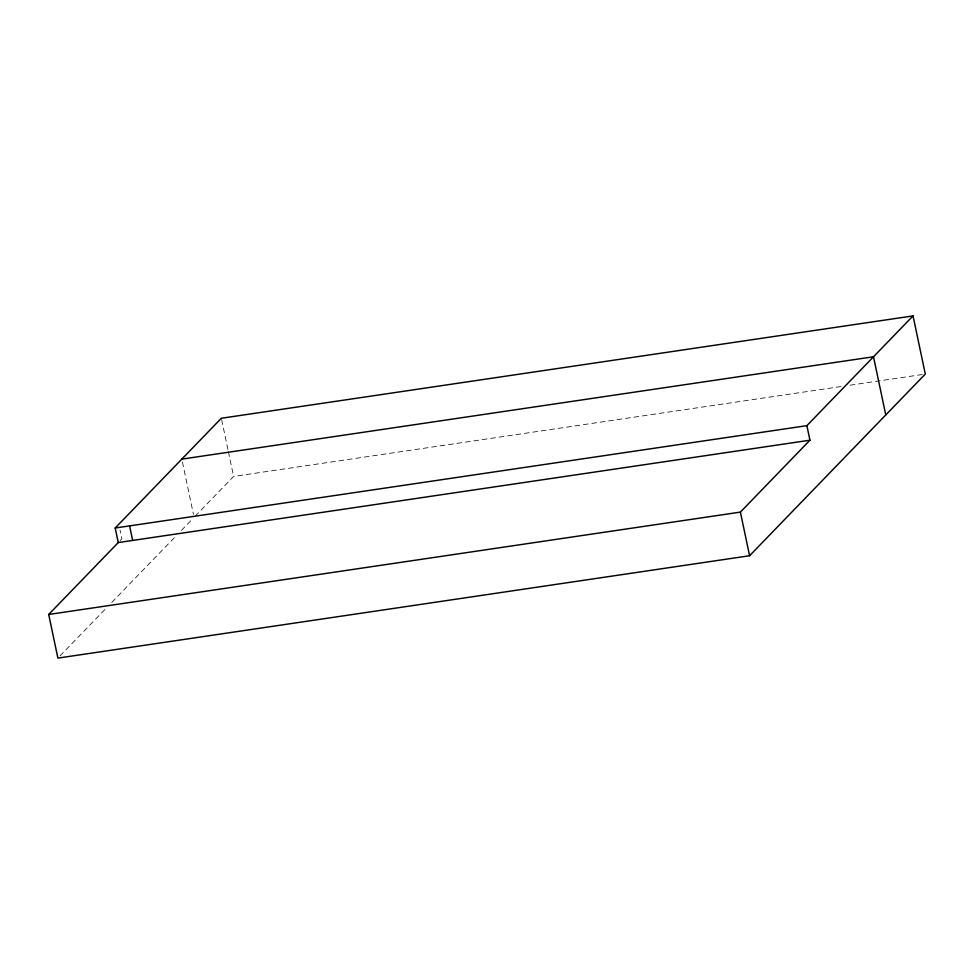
<?xml version="1.0" encoding="UTF-8"?>
<svg xmlns="http://www.w3.org/2000/svg" width="974" height="974" viewBox="0 0 974 974"><rect width="100%" height="100%" fill="white"/><g stroke="black" fill="none" stroke-linecap="round" stroke-linejoin="round"><path stroke-width="0.73" stroke-dasharray="4.87 3.65" d="M120.082 540.667L121.908 538.78L120.07 530.051M60.011 655.928L106.458 607.91M111.73 602.443L176.124 535.87M181.407 530.416L193.01 518.412M195.104 516.244L233.602 476.444L841.098 386.532M850.119 385.205L922.293 374.515M221.646 419.709L228.086 450.256M228.391 451.717L233.602 476.444M182.418 462.041L193.461 514.406"/><path stroke-width="1.46" d="M118.256 542.567L115.188 528.018L221.342 418.26L913.04 315.893L925.3 374.077L749.59 555.74L57.892 658.107L48.7 614.472L118.256 542.567L809.942 440.199L806.886 425.65L913.04 315.893M48.7 614.472L740.398 512.105L809.942 440.199M181.809 459.131L873.508 356.764L885.768 414.948M115.188 528.018L806.886 425.65M740.398 512.105L749.59 555.74M129.591 525.887L132.659 540.424"/></g></svg>
